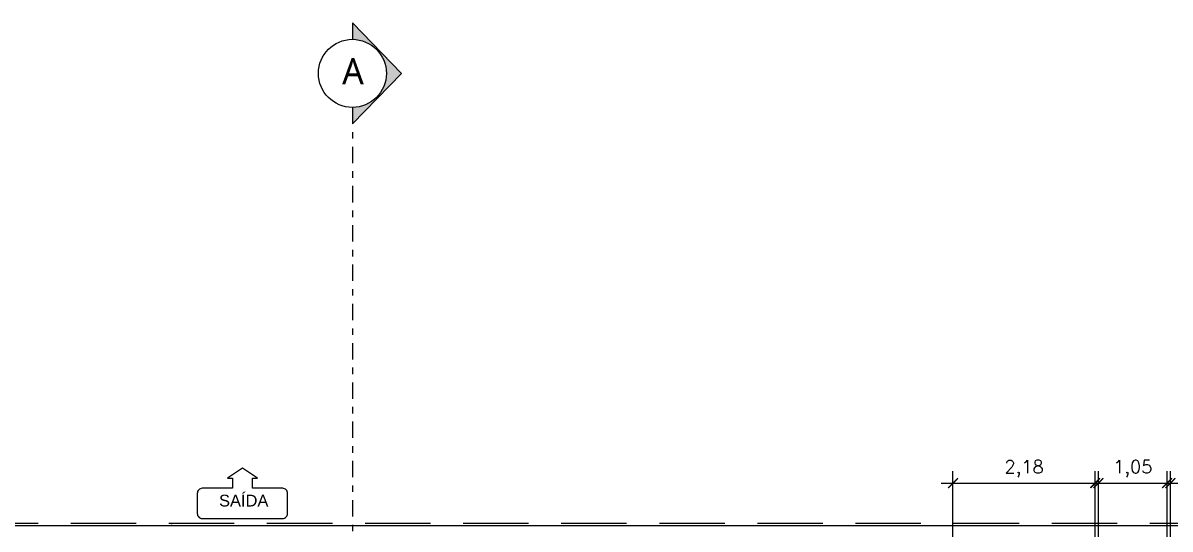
# Model space of a CAD drawing. Header units: millimetres. Extents: x 260 to 453, y 660 to 898.
# Drawn here: x 322.96 to 340.5, y 748.23 to 755.96 of the extents above; entities that cross this region are included whole.
import ezdxf

# ---------------------------------------------------------------- set-up
doc = ezdxf.new("R2010")
doc.units = ezdxf.units.MM
doc.linetypes.add('DASHDOT', pattern=[1, 0.5, -0.25, 0, -0.25])
doc.linetypes.add('JIS_02_2.0', pattern=[3, 2, -1])
for name, color, linetype in [('AR_COTAS', 1, 'Continuous'), ('AR_PORTAS', 254, 'Continuous'), ('AR_SIMBOLOS', 1, 'Continuous'), ('CANT-PISO', 1, 'Continuous'), ('CANT-PROJ', 252, 'JIS_02_2.0'), ('CANT-TEXTO', 2, 'Continuous'), ('texto', 2, 'Continuous')]:
    doc.layers.add(name, color=color, linetype=linetype)
doc.layers.add('AR_VIEWPORT', color=4, linetype='Continuous', plot=False)
doc.styles.add('arial', font='arial.ttf')
doc.styles.add('ROMANS', font='romans.shx')
doc.styles.add('TREBUCHET', font='trebuc.ttf')
doc.dimstyles.new('ESCALA 1.100', dxfattribs={"dimtxt": 0.2, "dimasz": 0.15, "dimexe": 0.18, "dimexo": 0.16, "dimgap": 0.1, "dimtad": 1, "dimzin": 4, "dimtxsty": 'ROMANS', "dimblk": 'ARCHTICK', "dimcen": 2.5, "dimdle": 0.18, "dimclrd": 256, "dimclre": 256, "dimclrt": 2, "dimazin": 0, "dimtfac": 1, "dimtix": 1, "dimtmove": 2, "dimatfit": 3, "dimldrblk": 'ARCHTICK', "dimfxl": 1, "dimtolj": 1, "dimtzin": 0, "dimlwd": -1, "dimlwe": -1, "dimarcsym": 0})

# ---------------------------------------------------------------- blocks, each defined once
blk = doc.blocks.new('_ArchTick')
at = {"color": 0, "const_width": 0.15}
blk.add_lwpolyline([(-0.5, -0.5), (0.5, 0.5)], dxfattribs=at)
blk = doc.blocks.new('*D39')
at = {"layer": 'AR_COTAS', "transparency": 16777216}
for p, q in [((337.182, 747.827), (337.182, 749.111)), ((339.357, 747.827), (339.357, 749.111)), ((337.002, 748.931), (339.537, 748.931))]:
    blk.add_line(p, q, dxfattribs=at)
at = {"layer": 'Defpoints', "color": 0, "transparency": 16777216}
for p in [(339.357, 748.931), (337.182, 747.667), (339.357, 747.667)]:
    blk.add_point(p, dxfattribs=at)
at = {"layer": 'AR_COTAS', "transparency": 16777216, "xscale": 0.15, "yscale": 0.15, "zscale": 0.15, "rotation": 180}
blk.add_blockref('_ArchTick', (337.182, 748.931), dxfattribs=at)
at = {"layer": 'AR_COTAS', "transparency": 16777216, "xscale": 0.15, "yscale": 0.15, "zscale": 0.15}
blk.add_blockref('_ArchTick', (339.357, 748.931), dxfattribs=at)
at = {"layer": 'AR_COTAS', "color": 2, "transparency": 16777216, "insert": (338.269, 749.15), "char_height": 0.2, "attachment_point": 5, "style": 'ROMANS'}
blk.add_mtext('\\A1;2,18', dxfattribs=at)
blk = doc.blocks.new('*D73')
at = {"layer": 'AR_COTAS', "transparency": 16777216}
for p, q in [((339.407, 747.827), (339.407, 749.111)), ((340.457, 747.827), (340.457, 749.111)), ((339.227, 748.931), (340.637, 748.931))]:
    blk.add_line(p, q, dxfattribs=at)
at = {"layer": 'Defpoints', "color": 0, "transparency": 16777216}
for p in [(340.457, 748.931), (339.407, 747.667), (340.457, 747.667)]:
    blk.add_point(p, dxfattribs=at)
at = {"layer": 'AR_COTAS', "transparency": 16777216, "xscale": 0.15, "yscale": 0.15, "zscale": 0.15, "rotation": 180}
blk.add_blockref('_ArchTick', (339.407, 748.931), dxfattribs=at)
at = {"layer": 'AR_COTAS', "transparency": 16777216, "xscale": 0.15, "yscale": 0.15, "zscale": 0.15}
blk.add_blockref('_ArchTick', (340.457, 748.931), dxfattribs=at)
at = {"layer": 'AR_COTAS', "color": 2, "transparency": 16777216, "insert": (339.932, 749.15), "char_height": 0.2, "attachment_point": 5, "style": 'ROMANS'}
blk.add_mtext('\\A1;1,05', dxfattribs=at)
blk = doc.blocks.new('*D74')
at = {"layer": 'AR_COTAS', "transparency": 16777216}
for p, q in [((340.507, 747.827), (340.507, 749.111)), ((343.757, 747.827), (343.757, 749.111)), ((340.327, 748.931), (343.937, 748.931))]:
    blk.add_line(p, q, dxfattribs=at)
at = {"layer": 'Defpoints', "color": 0, "transparency": 16777216}
for p in [(343.757, 748.931), (340.507, 747.667), (343.757, 747.667)]:
    blk.add_point(p, dxfattribs=at)
at = {"layer": 'AR_COTAS', "transparency": 16777216, "xscale": 0.15, "yscale": 0.15, "zscale": 0.15, "rotation": 180}
blk.add_blockref('_ArchTick', (340.507, 748.931), dxfattribs=at)
at = {"layer": 'AR_COTAS', "transparency": 16777216, "xscale": 0.15, "yscale": 0.15, "zscale": 0.15}
blk.add_blockref('_ArchTick', (343.757, 748.931), dxfattribs=at)
at = {"layer": 'AR_COTAS', "color": 2, "transparency": 16777216, "insert": (342.132, 749.15), "char_height": 0.2, "attachment_point": 5, "style": 'ROMANS'}
blk.add_mtext('\\A1;3,25', dxfattribs=at)
blk = doc.blocks.new('CORTE')
at = {"layer": 'AR_SIMBOLOS'}
blk.add_hatch(color=256, dxfattribs=at).paths.add_polyline_path([(-113.206, 276.401, -0.414214), (-113.726, 275.88), (-113.726, 275.63), (-112.976, 276.401), (-113.726, 277.171), (-113.726, 276.921, -0.414214)])
for p, q in [((-113.726, 277.171), (-113.726, 276.921)), ((-112.976, 276.401), (-113.726, 277.171)), ((-112.976, 276.401), (-113.726, 275.63)), ((-113.726, 275.88), (-113.726, 275.63))]:
    blk.add_line(p, q, dxfattribs=at)
at = {"layer": 'AR_SIMBOLOS', "color": 2}
blk.add_circle((-113.726, 276.401), 0.52, dxfattribs=at)

msp = doc.modelspace()

# ---------------------------------------------------------------- linework, layer by layer
at = {"layer": 'AR_PORTAS'}
msp.add_lwpolyline([(325.243, 748.282), (325.228, 748.282)], dxfattribs=at)
at = {"layer": 'CANT-PISO', "color": 254, "linetype": 'Continuous'}
msp.add_line((305.307, 748.282), (356.162, 748.282), dxfattribs=at)
at = {"layer": 'CANT-PROJ', "color": 1, "ltscale": 0.5}
msp.add_line((356.192, 748.312), (305.277, 748.312), dxfattribs=at)
at = {"layer": 'CANT-TEXTO', "color": 5, "linetype": 'DASHDOT', "ltscale": 0.5}
msp.add_line((327.998, 754.67), (327.998, 745.893), dxfattribs=at)
at = {"layer": 'CANT-TEXTO'}
msp.add_lwpolyline([(326.471, 748.851), (326.471, 749.005), (326.548, 749.005), (326.317, 749.158), (326.087, 749.005), (326.164, 749.005), (326.164, 748.851), (325.703, 748.851, 0.414214), (325.626, 748.774), (325.626, 748.467, 0.414214), (325.703, 748.39), (326.932, 748.39, 0.414214), (327.008, 748.467), (327.008, 748.774, 0.414214), (326.932, 748.851)], format="xyb", close=True, dxfattribs=at)

# ---------------------------------------------------------------- block references
at = {"layer": 'AR_VIEWPORT'}
msp.add_blockref('CORTE', (441.724, 478.79), dxfattribs=at)

# ---------------------------------------------------------------- texts
at = {"layer": 'CANT-TEXTO', "insert": (328.007, 755.222), "char_height": 0.4, "width": 5.4021, "attachment_point": 5, "style": 'TREBUCHET'}
msp.add_mtext('A', dxfattribs=at)
at = {"layer": 'texto', "ltscale": 0.5, "insert": (326.336, 748.753), "char_height": 0.18, "attachment_point": 2, "style": 'arial'}
msp.add_mtext('SAÍDA', dxfattribs=at)

# ---------------------------------------------------------------- dimensions: what is measured, and where the dimension line sits
at = {"layer": 'AR_COTAS'}
for base, p1, p2, picture, middle in [((339.356964875, 748.931283523), (337.181964875, 747.666976369), (339.356964875, 747.666976369), '*D39', (338.269464875, 749.150331142)), ((340.457, 748.931), (339.407, 747.667), (340.457, 747.667), '*D73', (339.932, 749.15)), ((343.757, 748.931), (340.507, 747.667), (343.757, 747.667), '*D74', (342.132, 749.15))]:
    dim = msp.add_linear_dim(base=base, p1=p1, p2=p2, dimstyle='ESCALA 1.100', dxfattribs=at)
    dim.commit()
    dim.dimension.update_dxf_attribs({"geometry": picture, "text_midpoint": middle})

doc.saveas('drawing.dxf')
